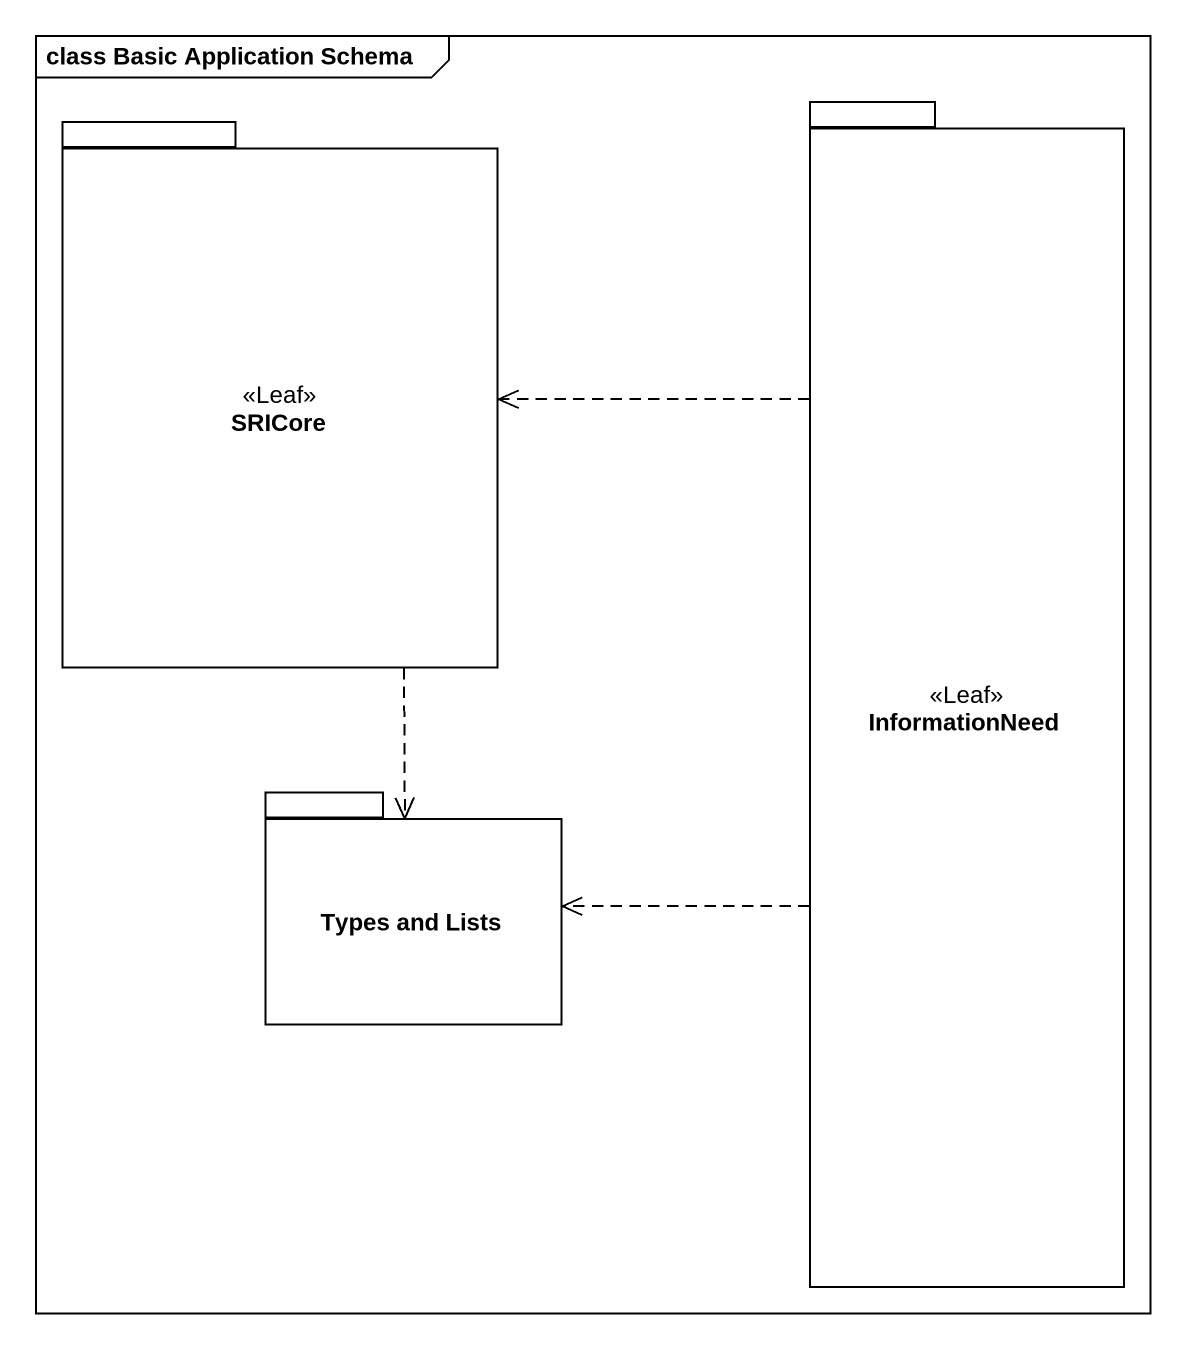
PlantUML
@startuml
mainframe class Basic Application Schema
package InformationNeed <<Leaf>> {
}
package SRICore <<Leaf>> {
}
package "Types and Lists" as Types_and_Lists {
}
InformationNeed .left.> SRICore
InformationNeed .left.> Types_and_Lists
SRICore ..> Types_and_Lists
@enduml
